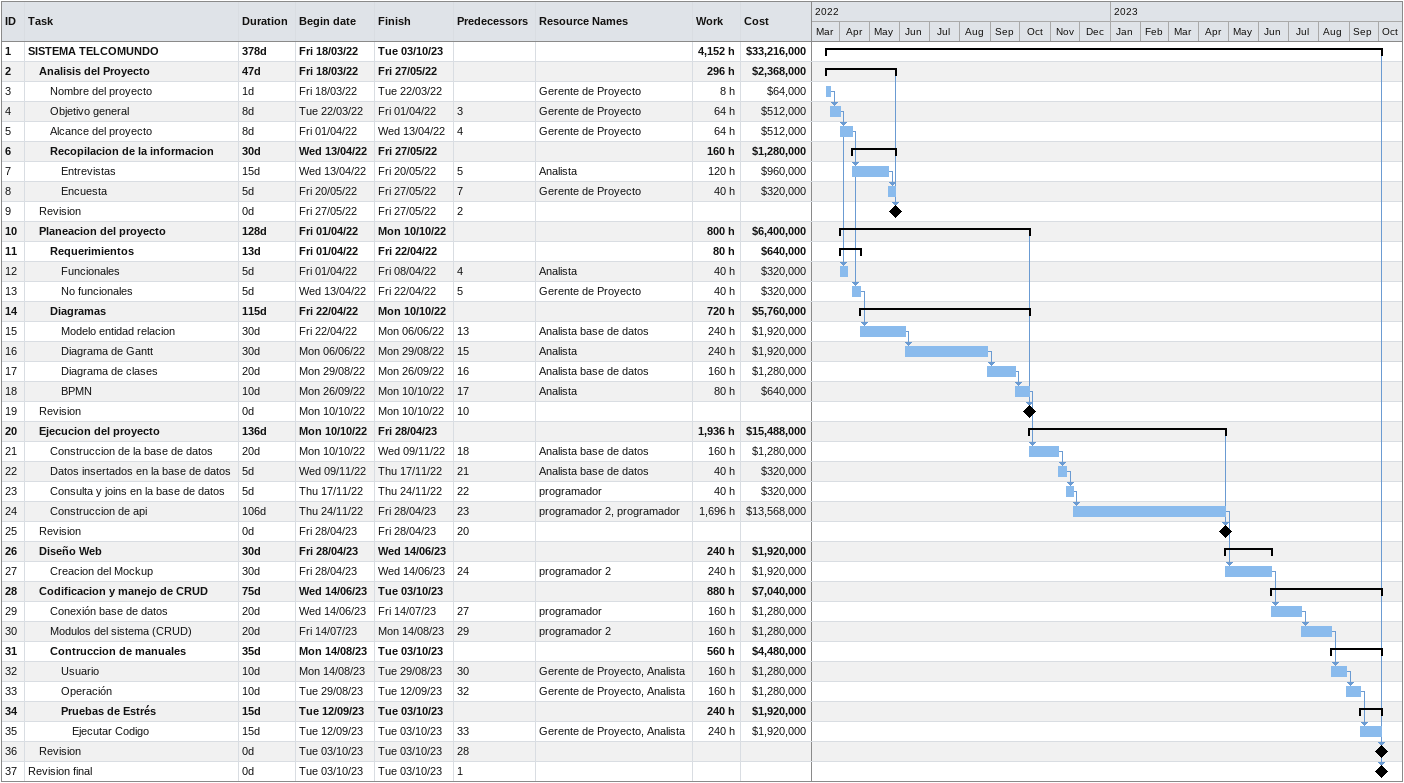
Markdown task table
| ID | Level | Task | Duration | Start | Finish | Predecessors | Resources | Work (h) | Cost ($) |
|---|---|---|---|---|---|---|---|---|---|
| 1 | 1 | **SISTEMA TELCOMUNDO** | 378d | 2022-03-18 | 2023-10-03 |  |  | 4152 | 33216000 |
| 2 | 2 | **Analisis del Proyecto** | 47d | 2022-03-18 | 2022-05-27 |  |  | 296 | 2368000 |
| 3 | 3 | Nombre del proyecto | 1d | 2022-03-18 | 2022-03-22 |  | Gerente de Proyecto | 8 | 64000 |
| 4 | 3 | Objetivo general | 8d | 2022-03-22 | 2022-04-01 | 3 | Gerente de Proyecto | 64 | 512000 |
| 5 | 3 | Alcance del proyecto | 8d | 2022-04-01 | 2022-04-13 | 4 | Gerente de Proyecto | 64 | 512000 |
| 6 | 3 | **Recopilacion de la informacion** | 30d | 2022-04-13 | 2022-05-27 |  |  | 160 | 1280000 |
| 7 | 4 | Entrevistas | 15d | 2022-04-13 | 2022-05-20 | 5 | Analista | 120 | 960000 |
| 8 | 4 | Encuesta | 5d | 2022-05-20 | 2022-05-27 | 7 | Gerente de Proyecto | 40 | 320000 |
| 9 | 2 | Revision | 0d | 2022-05-27 | 2022-05-27 | 2 |  |  |  |
| 10 | 2 | **Planeacion del proyecto** | 128d | 2022-04-01 | 2022-10-10 |  |  | 800 | 6400000 |
| 11 | 3 | **Requerimientos** | 13d | 2022-04-01 | 2022-04-22 |  |  | 80 | 640000 |
| 12 | 4 | Funcionales | 5d | 2022-04-01 | 2022-04-08 | 4 | Analista | 40 | 320000 |
| 13 | 4 | No funcionales | 5d | 2022-04-13 | 2022-04-22 | 5 | Gerente de Proyecto | 40 | 320000 |
| 14 | 3 | **Diagramas** | 115d | 2022-04-22 | 2022-10-10 |  |  | 720 | 5760000 |
| 15 | 4 | Modelo entidad relacion | 30d | 2022-04-22 | 2022-06-06 | 13 | Analista base de datos | 240 | 1920000 |
| 16 | 4 | Diagrama de Gantt | 30d | 2022-06-06 | 2022-08-29 | 15 | Analista | 240 | 1920000 |
| 17 | 4 | Diagrama de clases | 20d | 2022-08-29 | 2022-09-26 | 16 | Analista base de datos | 160 | 1280000 |
| 18 | 4 | BPMN | 10d | 2022-09-26 | 2022-10-10 | 17 | Analista | 80 | 640000 |
| 19 | 2 | Revision | 0d | 2022-10-10 | 2022-10-10 | 10 |  |  |  |
| 20 | 2 | **Ejecucion del proyecto** | 136d | 2022-10-10 | 2023-04-28 |  |  | 1936 | 15488000 |
| 21 | 3 | Construccion de la base de datos | 20d | 2022-10-10 | 2022-11-09 | 18 | Analista base de datos | 160 | 1280000 |
| 22 | 3 | Datos insertados en la base de datos | 5d | 2022-11-09 | 2022-11-17 | 21 | Analista base de datos | 40 | 320000 |
| 23 | 3 | Consulta y joins en la base de datos | 5d | 2022-11-17 | 2022-11-24 | 22 | programador | 40 | 320000 |
| 24 | 3 | Construccion de api | 106d | 2022-11-24 | 2023-04-28 | 23 | programador 2, programador | 1696 | 13568000 |
| 25 | 2 | Revision | 0d | 2023-04-28 | 2023-04-28 | 20 |  |  |  |
| 26 | 2 | **Diseño Web** | 30d | 2023-04-28 | 2023-06-14 |  |  | 240 | 1920000 |
| 27 | 3 | Creacion del Mockup | 30d | 2023-04-28 | 2023-06-14 | 24 | programador 2 | 240 | 1920000 |
| 28 | 2 | **Codificacion y manejo de CRUD** | 75d | 2023-06-14 | 2023-10-03 |  |  | 880 | 7040000 |
| 29 | 3 | Conexión base de datos | 20d | 2023-06-14 | 2023-07-14 | 27 | programador | 160 | 1280000 |
| 30 | 3 | Modulos del sistema (CRUD) | 20d | 2023-07-14 | 2023-08-14 | 29 | programador 2 | 160 | 1280000 |
| 31 | 3 | **Contruccion de manuales** | 35d | 2023-08-14 | 2023-10-03 |  |  | 560 | 4480000 |
| 32 | 4 | Usuario | 10d | 2023-08-14 | 2023-08-29 | 30 | Gerente de Proyecto, Analista | 160 | 1280000 |
| 33 | 4 | Operación | 10d | 2023-08-29 | 2023-09-12 | 32 | Gerente de Proyecto, Analista | 160 | 1280000 |
| 34 | 4 | **Pruebas de Estrés** | 15d | 2023-09-12 | 2023-10-03 |  |  | 240 | 1920000 |
| 35 | 5 | Ejecutar Codigo | 15d | 2023-09-12 | 2023-10-03 | 33 | Gerente de Proyecto, Analista | 240 | 1920000 |
| 36 | 2 | Revision | 0d | 2023-10-03 | 2023-10-03 | 28 |  |  |  |
| 37 | 1 | Revision final | 0d | 2023-10-03 | 2023-10-03 | 1 |  |  |  |
